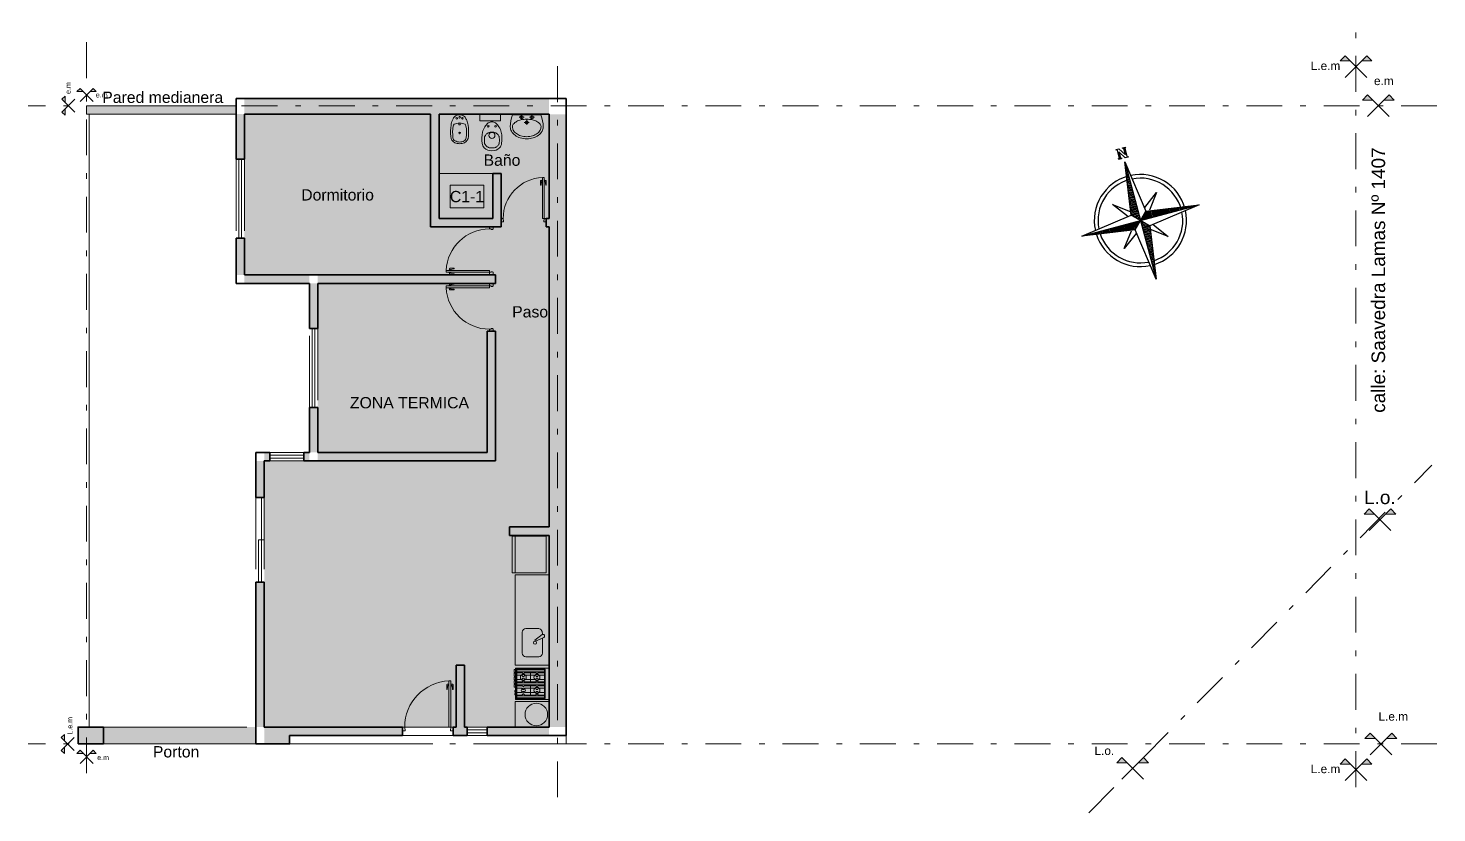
# Model space of a CAD drawing. Header units: millimetres. Extents: x 2761 to 3221, y 1635 to 1962.
# Drawn here: x 2890.66 to 2915.62, y 1872.56 to 1886.47 of the extents above; entities that cross this region are included whole.
import ezdxf
from ezdxf.enums import TextEntityAlignment as Align

# ---------------------------------------------------------------- set-up
doc = ezdxf.new("R2010")
doc.units = ezdxf.units.MM
for name, pattern in [('ACAD_ISO10W100', [18, 12, -3, 0, -3]), ('DASHDOT', [25.4, 12.7, -6.35, 0, -6.35]), ('DASHED', [19.05, 12.7, -6.35]), ('DASHED2', [9.525, 6.35, -3.175])]:
    doc.linetypes.add(name, pattern=pattern)
for name, color, linetype, lineweight in [('Aberturas', 239, 'Continuous', 18), ('Artefacctos', 249, 'Continuous', 20), ('Detalles', 3, 'Continuous', 15), ('Ejes', 3, 'DASHDOT', 13), ('Muros', 6, 'Continuous', 50), ('Muros de la envolvente térmica', 5, 'Continuous', 15), ('Proyecciones', 249, 'DASHED', 0), ('Textos', 3, 'Continuous', 9)]:
    doc.layers.add(name, color=color, linetype=linetype, lineweight=lineweight)
doc.layers.add('Ambientes Climatizados', color=7, linetype='Continuous', lineweight=15, true_color=0x9fc5e8)
doc.layers.add('Espacios No Habitables', color=7, linetype='Continuous', lineweight=15, true_color=0xb4a7d6)
doc.styles.add('ROMANS', font='romans', dxfattribs={"width": 0.8})
doc.styles.get("Standard").update_dxf_attribs({"font": 'arial.ttf'})

# ---------------------------------------------------------------- blocks, each defined once
blk = doc.blocks.new('*X5')
at = {"color": 0, "linetype": 'ByBlock'}
for p, q in [((-217.53, 160.5), (-217.53, 160.5)), ((-217.52, 160.498), (-217.52, 160.5)), ((-217.51, 160.497), (-217.51, 160.5)), ((-217.5, 160.496), (-217.5, 160.5)), ((-217.49, 160.494), (-217.49, 160.5)), ((-217.48, 160.493), (-217.48, 160.5)), ((-217.47, 160.491), (-217.47, 160.5)), ((-217.46, 160.49), (-217.46, 160.5)), ((-217.45, 160.488), (-217.45, 160.5)), ((-217.44, 160.487), (-217.44, 160.5)), ((-217.43, 160.486), (-217.43, 160.5)), ((-217.42, 160.484), (-217.42, 160.5)), ((-217.41, 160.483), (-217.41, 160.5)), ((-217.4, 160.481), (-217.4, 160.5)), ((-217.39, 160.48), (-217.39, 160.5)), ((-217.38, 160.478), (-217.38, 160.5)), ((-217.37, 160.477), (-217.37, 160.5)), ((-217.36, 160.476), (-217.36, 160.5)), ((-217.35, 160.474), (-217.35, 160.5)), ((-217.34, 160.473), (-217.34, 160.5)), ((-217.33, 160.471), (-217.33, 160.5)), ((-217.32, 160.47), (-217.32, 160.5)), ((-217.31, 160.468), (-217.31, 160.5)), ((-217.3, 160.467), (-217.3, 160.5)), ((-217.29, 160.466), (-217.29, 160.5)), ((-217.28, 160.464), (-217.28, 160.5)), ((-217.27, 160.463), (-217.27, 160.5)), ((-217.26, 160.461), (-217.26, 160.5)), ((-217.25, 160.46), (-217.25, 160.5)), ((-217.24, 160.458), (-217.24, 160.5)), ((-217.23, 160.457), (-217.23, 160.5)), ((-217.22, 160.456), (-217.22, 160.5)), ((-217.21, 160.454), (-217.21, 160.5)), ((-217.2, 160.453), (-217.2, 160.5)), ((-217.19, 160.451), (-217.19, 160.5)), ((-217.18, 160.45), (-217.18, 160.5)), ((-217.17, 160.448), (-217.17, 160.5)), ((-217.16, 160.447), (-217.16, 160.5)), ((-217.15, 160.446), (-217.15, 160.5)), ((-217.14, 160.444), (-217.14, 160.5)), ((-217.13, 160.443), (-217.13, 160.5)), ((-217.12, 160.441), (-217.12, 160.5)), ((-217.11, 160.44), (-217.11, 160.5)), ((-217.1, 160.438), (-217.1, 160.5)), ((-217.09, 160.441), (-217.09, 160.5)), ((-217.08, 160.451), (-217.08, 160.5)), ((-217.07, 160.461), (-217.07, 160.5)), ((-217.06, 160.471), (-217.06, 160.5)), ((-217.05, 160.481), (-217.05, 160.5)), ((-217.04, 160.491), (-217.04, 160.5))]:
    blk.add_line(p, q, dxfattribs=at)
blk = doc.blocks.new('Sbpln014')
at = {"color": 0, "linetype": 'ByBlock'}
for p, q in [((-0.156, 0.156), (0, 1.25)), ((0, 1.25), (0.156, 0.156)), ((0, 1.25), (0, 0)), ((-0.234, 0.156), (-0.469, 0.469)), ((-0.469, 0.469), (-0.156, 0.234)), ((0.156, 0.234), (0.469, 0.469)), ((0.469, 0.469), (0.234, 0.156)), ((-1.25, 0), (-0.156, 0.156)), ((-0.156, -0.156), (-1.25, 0)), ((0, 0), (-1.25, 0)), ((-0.156, 0.156), (0, 0)), ((-0.156, -0.156), (0, 0)), ((0, 0), (0.156, 0.156)), ((0, 0), (0.156, -0.156)), ((0, 0), (0, -1.25)), ((1.25, 0), (0, 0)), ((0.156, 0.156), (1.25, 0)), ((-0.469, -0.469), (-0.234, -0.156)), ((-0.156, -0.234), (-0.469, -0.469)), ((0, -1.25), (-0.156, -0.156)), ((0.156, -0.156), (0, -1.25)), ((1.25, 0), (0.156, -0.156)), ((0.469, -0.469), (0.156, -0.234)), ((0.234, -0.156), (0.469, -0.469))]:
    blk.add_line(p, q, dxfattribs=at)
blk.add_lwpolyline([(1.348, 0.064), (1.348, 0.044), (1.328, 0.044), (1.328, 0.103), (1.348, 0.103), (1.348, 0.083), (1.523, 0.083), (1.523, 0.103), (1.543, 0.103), (1.543, 0.044), (1.387, -0.053), (1.523, -0.053), (1.523, -0.034), (1.543, -0.034), (1.543, -0.092), (1.523, -0.092), (1.523, -0.073), (1.348, -0.073), (1.348, -0.092), (1.328, -0.092), (1.328, -0.034), (1.484, 0.064), (1.348, 0.064)], dxfattribs=at)
for radius, start, end in [(0.95, 92.5891, 177.4109), (0.873, 93.5464, 176.4536), (0.95, 0, 87.4109), (0.873, 0, 86.4536), (0.95, 182.5891, 267.4109), (0.873, 183.5464, 266.4536), (0.95, 270, 357.4109), (0.873, 270, 356.4536)]:
    blk.add_arc((0, 0), radius, start, end, dxfattribs=at)
for p, xscale, yscale, zscale, rotation in [((-401.25, -542.578), 2.499999999999996, 2.499999999999996, 2.499999999999996, 270), ((-542.578, 401.25), 2.5, 2.5, 2.5, 180), ((401.25, 542.578), 2.5, 2.5, 2.5, 90)]:
    blk.add_blockref('*X5', p, dxfattribs=dict(at, xscale=xscale, yscale=yscale, zscale=zscale, rotation=rotation))
at = {"color": 0, "linetype": 'ByBlock', "xscale": 2.5, "yscale": 2.5, "zscale": 2.5}
blk.add_blockref('*X5', (542.578, -401.25), dxfattribs=at)
blk = doc.blocks.new('Bidet')
at = {"color": 0, "linetype": 'ByBlock'}
blk.add_lwpolyline([(0.097, 0.628, -0.262722), (0.176, 0.5, -0.061431), (0.171, 0.274, -0.073837), (0.143, 0.178, -0.02136), (0.11, 0.116, -0.217458), (0.046, 0.075, -0.067695), (0, 0.071, -0.067639), (-0.045, 0.075, -0.190009), (-0.109, 0.116, -0.02136), (-0.143, 0.178, -0.069685), (-0.171, 0.274, -0.061431), (-0.176, 0.5, -0.262722), (-0.097, 0.628, -0.09682), (0, 0.645, -0.096471), (0.097, 0.628)], format="xyb", close=True, dxfattribs=at)
for points in [[(-0.127, 0.29, -0.084724), (-0.132, 0.53, -0.252864), (-0.091, 0.589, -0.103412), (0, 0.612, -0.103412)], [(0.127, 0.29, 0.084724), (0.132, 0.53, 0.252864), (0.091, 0.589, 0.103412), (0.001, 0.612, 0.103412)], [(0, 0.231, -0.087783), (-0.109, 0.258, -0.148188), (-0.127, 0.29, -0.09678)], [(0.001, 0.231, 0.087783), (0.109, 0.258, 0.148188), (0.127, 0.29, 0.09678)]]:
    blk.add_lwpolyline(points, format="xyb", dxfattribs=at)
for centre, radius in [((0, 0.431), 0.0166), ((-0.056, 0.137), 0.0166), ((0, 0.253), 0.0171), ((0, 0.116), 0.0166), ((0.056, 0.137), 0.0166)]:
    blk.add_circle(centre, radius, dxfattribs=at)
blk = doc.blocks.new('Inodoro')
at = {"color": 0, "linetype": 'ByBlock'}
blk.add_lwpolyline([(0, 0.585, 0.193023), (-0.137, 0.535, 0.145572), (-0.172, 0.456, 0.077711), (-0.165, 0.255, 0.087544), (-0.125, 0.161, 0.055228), (-0.065, 0.091, 0.090627), (0, 0.072, 0.091051), (0.065, 0.091, 0.055228), (0.126, 0.161, 0.087544), (0.165, 0.255, 0.077711), (0.172, 0.456, 0.145572), (0.137, 0.535, 0.193023), (0, 0.585, 61.25604)], format="xyb", close=True, dxfattribs=at)
for points in [[(-0.015, 0.536), (-0.033, 0.535, 0.028747), (-0.061, 0.527, 0.052421), (-0.075, 0.521, 0.050041), (-0.092, 0.508, 0.040538), (-0.109, 0.49, 0.036304), (-0.125, 0.468, 0.08346), (-0.129, 0.457, 0.024812), (-0.13, 0.446, 0.009631), (-0.132, 0.42, 0.014344), (-0.133, 0.411, 0.009208), (-0.132, 0.396)], [(0.015, 0.536), (0.033, 0.535, -0.028747), (0.061, 0.527, -0.052421), (0.075, 0.521, -0.050041), (0.092, 0.508, -0.040538), (0.109, 0.49, -0.036304), (0.124, 0.468, -0.08346), (0.129, 0.457, -0.024812), (0.13, 0.446, -0.009631), (0.132, 0.42, -0.014344), (0.132, 0.411, -0.009208), (0.132, 0.396)], [(-0.015, 0.256), (-0.033, 0.258, -0.028747), (-0.061, 0.265, -0.052421), (-0.075, 0.272, -0.050041), (-0.092, 0.284, -0.040538), (-0.109, 0.303, -0.036304), (-0.125, 0.325, -0.08346), (-0.129, 0.336, -0.024812), (-0.13, 0.346, -0.009631), (-0.132, 0.373, -0.014344), (-0.133, 0.382, -0.009208), (-0.132, 0.396)], [(0.015, 0.256), (0.033, 0.258, 0.028747), (0.061, 0.265, 0.052421), (0.075, 0.272, 0.050041), (0.092, 0.284, 0.040538), (0.109, 0.303, 0.036304), (0.124, 0.325, 0.08346), (0.129, 0.336, 0.024812), (0.13, 0.346, 0.009631), (0.132, 0.373, 0.014344), (0.132, 0.382, 0.009208), (0.132, 0.396)]]:
    blk.add_lwpolyline(points, format="xyb", dxfattribs=at)
for points in [[(-0.015, 0.536), (0, 0.536)], [(0.015, 0.536), (0, 0.536)], [(-0.015, 0.256), (0, 0.256)], [(0.015, 0.256), (0, 0.256)]]:
    blk.add_lwpolyline(points, dxfattribs=at)
for centre, radius in [((0, 0.314), 0.0535), ((-0.064, 0.152), 0.0141), ((0.064, 0.152), 0.0141)]:
    blk.add_circle(centre, radius, dxfattribs=at)
at = {"color": 0, "linetype": 'ByBlock', "style": 'ROMANS', "flags": 1}
blk.add_attdef('NOMENCLATURA', text='', height=0.08, dxfattribs=at).set_placement((0.017, 0.438), align=Align.MIDDLE)
blk = doc.blocks.new('Lav1')
at = {"color": 0, "linetype": 'ByBlock'}
for p, q in [((-0.098, 0.005), (-0.098, -0.092)), ((0.098, 0.005), (0.098, -0.092)), ((-0.146, -0.044), (-0.049, -0.044)), ((-0.048, -0.14), (0.048, -0.14)), ((0, -0.092), (0, -0.189)), ((0.049, -0.044), (0.146, -0.044))]:
    blk.add_line(p, q, dxfattribs=at)
for points in [[(0.268, 0, -0.093113), (0.31, -0.225, -0.130379), (0.288, -0.307, -0.106492), (0.219, -0.384, -0.084146), (0.123, -0.432, -0.073141), (0, -0.45, -0.073141), (-0.123, -0.432, -0.084146), (-0.219, -0.384, -0.106492), (-0.288, -0.307, -0.130379), (-0.31, -0.225, -0.093113), (-0.268, 0)], [(-0.27, -0.225, -0.165741), (-0.253, -0.175, -0.105633), (-0.191, -0.122, -0.068595), (-0.109, -0.092, -0.054776), (0, -0.08, -0.054776), (0.109, -0.092, -0.068595), (0.191, -0.122, -0.105633), (0.253, -0.175, -0.165741), (0.27, -0.225, -0.130379), (0.253, -0.287, -0.106492), (0.196, -0.352, -0.084146), (0.111, -0.394, -0.073141), (0, -0.41, -0.073141), (-0.111, -0.394, -0.084146), (-0.196, -0.352, -0.106492), (-0.253, -0.287, -0.130379)]]:
    blk.add_lwpolyline(points, format="xyb", close=True, dxfattribs=at)
for centre, radius in [((-0.098, -0.044), 0.03), ((0, -0.14), 0.028), ((0, -0.14), 0.014), ((0.098, -0.044), 0.03)]:
    blk.add_circle(centre, radius, dxfattribs=at)
blk = doc.blocks.new('P82i')
at = {"color": 0, "linetype": 'ByBlock'}
for points in [[(0.036, 0.828), (0.011, 0.828, 0.414214), (0.001, 0.818), (0.001, 0.738), (0.011, 0.738), (0.021, 0.808), (0.036, 0.808)], [(0.081, 0.828), (0.106, 0.828, -0.414214), (0.116, 0.818), (0.116, 0.738), (0.106, 0.738), (0.096, 0.808), (0.081, 0.808)]]:
    blk.add_lwpolyline(points, format="xyb", dxfattribs=at)
for points in [[(0.041, 0.798), (0.036, 0.798), (0.036, 0.838), (0.041, 0.838)], [(0.076, 0.838), (0.081, 0.838), (0.081, 0.798), (0.076, 0.798)]]:
    blk.add_lwpolyline(points, dxfattribs=at)
for points in [[(0.076, 0.89), (0.041, 0.89), (0.041, 0.07), (0.076, 0.07)], [(0, 0.07), (0.041, 0.07), (0.041, 0.035), (0.051, 0.035), (0.051, 0.01), (0.041, 0), (0, 0)], [(0.9, 0), (0.861, 0), (0.851, 0.01), (0.851, 0.035), (0.861, 0.035), (0.861, 0.07), (0.9, 0.07)]]:
    blk.add_lwpolyline(points, close=True, dxfattribs=at)
blk.add_arc((0.041, 0.07), 0.82, 360, 87.5537, dxfattribs=at)

msp = doc.modelspace()

# ---------------------------------------------------------------- hatches: boundary and pattern name
at = {"layer": 'Ambientes Climatizados', "lineweight": 20, "transparency": 33554559}
h = msp.add_hatch(color=256, dxfattribs=at)
h.dxf.hatch_style = 1
h.paths.add_polyline_path([(2899.89, 1884.948), (2894.49, 1884.948), (2894.49, 1882.098), (2895.79, 1882.098), (2895.79, 1878.798), (2894.84, 1878.798), (2894.84, 1874.078), (2899.89, 1874.078)])
at = {"layer": 'Espacios No Habitables', "transparency": 33554559}
h = msp.add_hatch(color=256, dxfattribs=at)
h.dxf.hatch_style = 1
h.paths.add_polyline_path([(2894.69, 1874.078), (2891.991, 1874.079), (2891.99, 1874.079), (2891.99, 1873.78), (2894.69, 1873.779)])
h.paths.add_polyline_path([(2894.34, 1885.099), (2891.69, 1885.099), (2891.69, 1884.949), (2894.34, 1884.949)])
h.paths.add_polyline_path([(2891.99, 1874.079), (2891.69, 1874.079), (2891.69, 1873.779), (2891.99, 1873.779)])
h.paths.add_polyline_path([(2891.69, 1874.079), (2891.54, 1874.079), (2891.54, 1873.779), (2891.69, 1873.779)])
at = {"layer": 'Muros de la envolvente térmica', "lineweight": 20}
h = msp.add_hatch(color=256, dxfattribs=at)
h.dxf.hatch_style = 1
h.paths.add_polyline_path([(2894.49, 1884.948), (2894.34, 1884.949), (2894.34, 1884.148), (2894.49, 1884.148)])
h.paths.add_polyline_path([(2899.89, 1885.228), (2894.49, 1885.228), (2894.49, 1884.948), (2897.79, 1884.948), (2897.94, 1884.948), (2899.89, 1884.948)])
h.paths.add_polyline_path([(2900.19, 1884.948), (2899.89, 1884.948), (2899.89, 1883.098), (2899.89, 1882.948), (2899.89, 1877.628), (2899.89, 1877.478), (2899.89, 1874.078), (2900.19, 1874.078)])
h.paths.add_polyline_path([(2899.89, 1874.078), (2898.79, 1874.078), (2898.79, 1873.928), (2899.89, 1873.928)])
h.paths.add_polyline_path([(2898.44, 1874.078), (2898.39, 1874.078), (2898.24, 1874.078), (2898.19, 1874.078), (2898.19, 1873.928), (2898.44, 1873.928)])
h.paths.add_polyline_path([(2897.291, 1874.078), (2894.84, 1874.078), (2894.84, 1873.779), (2895.29, 1873.779), (2895.29, 1873.928), (2897.291, 1873.928)])
h.paths.add_polyline_path([(2894.84, 1876.648), (2894.69, 1876.648), (2894.69, 1874.078), (2894.84, 1874.078)])
h.paths.add_polyline_path([(2894.84, 1878.798), (2894.69, 1878.798), (2894.69, 1878.148), (2894.84, 1878.148)])
h.paths.add_polyline_path([(2894.94, 1878.948), (2894.84, 1878.948), (2894.84, 1878.798), (2894.94, 1878.798)])
h.paths.add_polyline_path([(2895.64, 1878.948), (2895.54, 1878.948), (2895.54, 1878.798), (2895.64, 1878.798)])
h.paths.add_polyline_path([(2895.79, 1879.748), (2895.64, 1879.748), (2895.64, 1878.948), (2895.79, 1878.948)])
h.paths.add_polyline_path([(2895.79, 1881.948), (2895.64, 1881.948), (2895.64, 1881.148), (2895.79, 1881.148)])
h.paths.add_polyline_path([(2895.64, 1882.098), (2894.49, 1882.098), (2894.49, 1881.948), (2895.64, 1881.948)])
h.paths.add_polyline_path([(2894.49, 1882.748), (2894.34, 1882.748), (2894.34, 1882.098), (2894.49, 1882.098)])
at = {"layer": 'Textos', "true_color": 0xc7c8ca}
h = msp.add_hatch(color=9, dxfattribs=at)
h.paths.add_polyline_path([(2913.998, 1885.983), (2913.908, 1885.892), (2914.089, 1885.892)])
h.paths.add_polyline_path([(2914.381, 1885.983), (2914.29, 1885.892), (2914.471, 1885.892)])
h = msp.add_hatch(color=9, dxfattribs=at)
h.paths.add_polyline_path([(2891.575, 1885.404), (2891.521, 1885.348), (2891.63, 1885.348)])
h.paths.add_polyline_path([(2891.806, 1885.404), (2891.751, 1885.348), (2891.859, 1885.348)])
h = msp.add_hatch(color=9, dxfattribs=at)
h.paths.add_polyline_path([(2891.255, 1884.984), (2891.31, 1884.93), (2891.31, 1885.039)])
h.paths.add_polyline_path([(2891.255, 1885.214), (2891.31, 1885.159), (2891.31, 1885.267)])
h = msp.add_hatch(color=9, dxfattribs=at)
h.paths.add_polyline_path([(2914.394, 1885.291), (2914.304, 1885.199), (2914.486, 1885.199)])
h.paths.add_polyline_path([(2914.778, 1885.291), (2914.686, 1885.199), (2914.867, 1885.199)])
at = {"layer": 'Textos', "lineweight": 18, "true_color": 0xc7c8ca}
h = msp.add_hatch(color=9, dxfattribs=at)
h.paths.add_polyline_path([(2914.426, 1877.946), (2914.336, 1877.854), (2914.518, 1877.854)])
h.paths.add_polyline_path([(2914.81, 1877.946), (2914.718, 1877.854), (2914.9, 1877.854)])
at = {"layer": 'Textos', "true_color": 0xc7c8ca}
h = msp.add_hatch(color=9, dxfattribs=at)
h.paths.add_polyline_path([(2891.243, 1873.664), (2891.299, 1873.61), (2891.299, 1873.719)])
h.paths.add_polyline_path([(2891.243, 1873.894), (2891.299, 1873.839), (2891.299, 1873.947)])
h = msp.add_hatch(color=9, dxfattribs=at)
h.paths.add_polyline_path([(2914.44, 1873.97), (2914.35, 1873.878), (2914.532, 1873.878)])
h.paths.add_polyline_path([(2914.824, 1873.97), (2914.732, 1873.878), (2914.913, 1873.878)])
h = msp.add_hatch(color=9, dxfattribs=at)
h.paths.add_polyline_path([(2891.575, 1873.666), (2891.521, 1873.611), (2891.63, 1873.611)])
h.paths.add_polyline_path([(2891.806, 1873.666), (2891.751, 1873.611), (2891.859, 1873.611)])
h = msp.add_hatch(color=9, dxfattribs=at)
h.paths.add_polyline_path([(2910.041, 1873.538), (2909.951, 1873.446), (2910.133, 1873.446)])
h.paths.add_polyline_path([(2910.425, 1873.538), (2910.333, 1873.446), (2910.514, 1873.446)])
h = msp.add_hatch(color=9, dxfattribs=at)
h.paths.add_polyline_path([(2913.998, 1873.514), (2913.908, 1873.422), (2914.089, 1873.422)])
h.paths.add_polyline_path([(2914.381, 1873.514), (2914.29, 1873.422), (2914.471, 1873.422)])

# ---------------------------------------------------------------- linework, layer by layer
at = {"layer": 'Aberturas', "color": 9, "true_color": 0xc7c8ca}
for p, q in [((2894.39, 1884.148), (2894.39, 1882.748)), ((2894.44, 1884.148), (2894.44, 1882.748)), ((2895.69, 1881.148), (2895.69, 1879.748)), ((2895.74, 1881.148), (2895.74, 1879.748)), ((2895.54, 1878.898), (2894.94, 1878.898)), ((2895.54, 1878.848), (2894.94, 1878.848)), ((2894.79, 1878.148), (2894.79, 1876.648)), ((2894.84, 1878.148), (2894.84, 1877.398)), ((2894.74, 1877.398), (2894.74, 1876.648)), ((2894.84, 1877.398), (2894.74, 1877.398)), ((2898.79, 1874.028), (2898.44, 1874.028)), ((2898.79, 1873.978), (2898.44, 1873.978))]:
    msp.add_line(p, q, dxfattribs=at)
at = {"layer": 'Artefacctos', "color": 9, "lineweight": 20, "true_color": 0xc7c8ca}
for p, q in [((2898.89, 1883.898), (2897.94, 1883.898)), ((2899.29, 1876.812), (2899.29, 1877.462)), ((2899.29, 1876.778), (2899.29, 1875.177)), ((2899.89, 1876.778), (2899.29, 1876.778)), ((2899.29, 1875.177), (2899.89, 1875.177)), ((2899.317, 1875.056), (2899.805, 1875.056)), ((2899.317, 1874.865), (2899.805, 1874.865)), ((2899.561, 1875.056), (2899.561, 1874.865)), ((2899.317, 1874.825), (2899.805, 1874.825)), ((2899.317, 1874.634), (2899.805, 1874.634)), ((2899.561, 1874.634), (2899.561, 1874.825)), ((2899.89, 1874.532), (2899.29, 1874.532)), ((2899.29, 1874.532), (2899.29, 1874.078))]:
    msp.add_line(p, q, dxfattribs=at)
for points in [[(2898.66, 1884.948), (2899.027, 1884.948), (2899.027, 1884.832), (2898.66, 1884.832)], [(2899.235, 1877.462), (2899.835, 1877.462), (2899.835, 1876.812), (2899.235, 1876.812)], [(2899.291, 1874.565), (2899.883, 1874.565), (2899.883, 1875.125), (2899.291, 1875.125)], [(2899.305, 1874.585), (2899.305, 1875.105), (2899.818, 1875.105), (2899.818, 1874.585)], [(2899.317, 1874.597), (2899.317, 1875.093), (2899.805, 1875.093), (2899.805, 1874.597)]]:
    msp.add_lwpolyline(points, close=True, dxfattribs=at)
for points in [[(2899.77, 1875.721), (2899.77, 1875.745, 0.414412), (2899.69, 1875.827), (2899.479, 1875.827, 0.414214), (2899.414, 1875.762), (2899.414, 1875.389, 0.414214), (2899.479, 1875.325), (2899.705, 1875.325, 0.414214), (2899.77, 1875.389), (2899.77, 1875.656)], [(2899.805, 1875.043), (2899.694, 1875.043, 0.199), (2899.693, 1875.042), (2899.676, 1875.025, -0.414411), (2899.672, 1875.025), (2899.655, 1875.042, 0.199), (2899.654, 1875.043), (2899.453, 1875.043, 0.199), (2899.451, 1875.042), (2899.434, 1875.025, -0.414411), (2899.431, 1875.025), (2899.414, 1875.042, 0.199), (2899.412, 1875.043), (2899.317, 1875.043)], [(2899.805, 1874.878), (2899.694, 1874.878, -0.199), (2899.693, 1874.879), (2899.676, 1874.896, 0.414411), (2899.672, 1874.896), (2899.655, 1874.879, -0.199), (2899.654, 1874.878), (2899.453, 1874.878, -0.199), (2899.451, 1874.879), (2899.434, 1874.896, 0.414411), (2899.431, 1874.896), (2899.414, 1874.879, -0.199), (2899.412, 1874.878), (2899.317, 1874.878)], [(2899.805, 1874.812), (2899.694, 1874.812, 0.199), (2899.693, 1874.811), (2899.676, 1874.795, -0.414411), (2899.672, 1874.795), (2899.655, 1874.811, 0.199), (2899.654, 1874.812), (2899.453, 1874.812, 0.199), (2899.451, 1874.811), (2899.434, 1874.795, -0.414411), (2899.431, 1874.795), (2899.414, 1874.811, 0.199), (2899.412, 1874.812), (2899.317, 1874.812)], [(2899.805, 1874.647), (2899.694, 1874.647, -0.199), (2899.693, 1874.648), (2899.676, 1874.665, 0.414411), (2899.672, 1874.665), (2899.655, 1874.648, -0.199), (2899.654, 1874.647), (2899.453, 1874.647, -0.199), (2899.451, 1874.648), (2899.434, 1874.665, 0.414411), (2899.431, 1874.665), (2899.414, 1874.648, -0.199), (2899.412, 1874.647), (2899.317, 1874.647)]]:
    msp.add_lwpolyline(points, format="xyb", dxfattribs=at)
msp.add_lwpolyline([(2899.647, 1875.603), (2899.794, 1875.666, 1.03918), (2899.764, 1875.718), (2899.637, 1875.622)], format="xyb", close=True, dxfattribs=at)
for points in [[(2899.291, 1875.047), (2899.272, 1875.047), (2899.272, 1875.097), (2899.291, 1875.097)], [(2899.291, 1874.982), (2899.272, 1874.982), (2899.272, 1875.032), (2899.291, 1875.032)], [(2899.291, 1874.916), (2899.272, 1874.916), (2899.272, 1874.966), (2899.291, 1874.966)], [(2899.291, 1874.851), (2899.272, 1874.851), (2899.272, 1874.901), (2899.291, 1874.901)], [(2899.291, 1874.786), (2899.272, 1874.786), (2899.272, 1874.836), (2899.291, 1874.836)], [(2899.317, 1874.997), (2899.406, 1874.997), (2899.425, 1874.978), (2899.44, 1874.978), (2899.459, 1874.997), (2899.648, 1874.997), (2899.667, 1874.978), (2899.681, 1874.978), (2899.7, 1874.997), (2899.805, 1874.997)], [(2899.317, 1874.924), (2899.406, 1874.924), (2899.425, 1874.943), (2899.44, 1874.943), (2899.459, 1874.924), (2899.648, 1874.924), (2899.667, 1874.943), (2899.681, 1874.943), (2899.7, 1874.924), (2899.805, 1874.924)], [(2899.291, 1874.7), (2899.284, 1874.7), (2899.284, 1874.727), (2899.291, 1874.727)], [(2899.291, 1874.65), (2899.284, 1874.65), (2899.284, 1874.676), (2899.291, 1874.676)], [(2899.317, 1874.766), (2899.406, 1874.766), (2899.425, 1874.747), (2899.44, 1874.747), (2899.459, 1874.766), (2899.648, 1874.766), (2899.667, 1874.747), (2899.681, 1874.747), (2899.7, 1874.766), (2899.805, 1874.766)], [(2899.317, 1874.693), (2899.406, 1874.693), (2899.425, 1874.712), (2899.44, 1874.712), (2899.459, 1874.693), (2899.648, 1874.693), (2899.667, 1874.712), (2899.681, 1874.712), (2899.7, 1874.693), (2899.805, 1874.693)]]:
    msp.add_lwpolyline(points, dxfattribs=at)
for centre, radius in [((2899.64, 1875.574), 0.027), ((2899.433, 1874.961), 0.0525), ((2899.674, 1874.961), 0.0525), ((2899.433, 1874.73), 0.0367), ((2899.674, 1874.73), 0.0525), ((2899.663, 1874.302), 0.2)]:
    msp.add_circle(centre, radius, dxfattribs=at)
at = {"layer": 'Detalles', "color": 9, "lineweight": 20, "true_color": 0xc7c8ca}
msp.add_line((2891.74, 1884.949), (2891.74, 1874.079), dxfattribs=at)
at = {"layer": 'Ejes', "color": 9, "ltscale": 0.05, "true_color": 0xc7c8ca}
for p, q in [((2914.19, 1873.015), (2914.19, 1886.474)), ((2891.69, 1886.224), (2891.69, 1873.015)), ((2900.04, 1885.798), (2900.04, 1872.701)), ((2915.624, 1885.099), (2890.656, 1885.099)), ((2909.455, 1872.557), (2915.535, 1878.724)), ((2915.624, 1873.779), (2890.656, 1873.779))]:
    msp.add_line(p, q, dxfattribs=at)
at = {"layer": 'Muros', "color": 9, "lineweight": 20, "true_color": 0xc7c8ca}
for p, q in [((2894.34, 1885.099), (2891.69, 1885.099)), ((2891.69, 1885.099), (2891.69, 1884.949)), ((2894.34, 1884.949), (2891.69, 1884.949))]:
    msp.add_line(p, q, dxfattribs=at)
at = {"layer": 'Muros', "color": 9, "lineweight": 35, "true_color": 0xc7c8ca}
for p, q in [((2900.19, 1885.228), (2894.34, 1885.228)), ((2894.34, 1885.228), (2894.34, 1884.148)), ((2900.19, 1885.228), (2900.19, 1873.928)), ((2897.79, 1884.948), (2894.49, 1884.948)), ((2894.49, 1884.148), (2894.49, 1884.948)), ((2897.79, 1884.948), (2897.79, 1882.948)), ((2899.89, 1884.948), (2897.94, 1884.948)), ((2897.94, 1884.948), (2897.94, 1883.098)), ((2899.89, 1884.948), (2899.89, 1883.098)), ((2894.34, 1884.148), (2894.49, 1884.148)), ((2898.89, 1883.098), (2898.89, 1883.898)), ((2898.89, 1883.898), (2899.04, 1883.898)), ((2899.04, 1882.948), (2899.04, 1883.898)), ((2897.94, 1883.098), (2898.89, 1883.098)), ((2899.84, 1883.098), (2899.84, 1882.948)), ((2899.84, 1883.098), (2899.89, 1883.098)), ((2897.79, 1882.948), (2899.04, 1882.948)), ((2899.84, 1882.948), (2899.89, 1882.948)), ((2899.89, 1882.948), (2899.89, 1877.628)), ((2894.34, 1882.748), (2894.34, 1881.948)), ((2894.34, 1882.748), (2894.49, 1882.748)), ((2894.49, 1882.748), (2894.49, 1882.098)), ((2894.49, 1882.098), (2898.94, 1882.098)), ((2898.94, 1882.098), (2898.94, 1881.948)), ((2894.34, 1881.948), (2895.64, 1881.948)), ((2895.64, 1881.948), (2895.64, 1881.148)), ((2895.79, 1881.948), (2895.79, 1881.148)), ((2895.79, 1881.948), (2898.94, 1881.948)), ((2895.64, 1881.148), (2895.79, 1881.148)), ((2898.79, 1881.098), (2898.79, 1878.948)), ((2898.79, 1881.098), (2898.94, 1881.098)), ((2898.94, 1881.098), (2898.94, 1878.798)), ((2895.64, 1879.748), (2895.64, 1878.948)), ((2895.64, 1879.748), (2895.79, 1879.748)), ((2895.79, 1879.748), (2895.79, 1878.948)), ((2894.69, 1878.948), (2894.69, 1878.148)), ((2894.94, 1878.948), (2894.69, 1878.948)), ((2894.94, 1878.948), (2894.94, 1878.798)), ((2895.64, 1878.948), (2895.54, 1878.948)), ((2895.54, 1878.948), (2895.54, 1878.798)), ((2898.79, 1878.948), (2895.79, 1878.948)), ((2894.84, 1878.798), (2894.84, 1878.148)), ((2894.94, 1878.798), (2894.84, 1878.798)), ((2898.94, 1878.798), (2895.54, 1878.798)), ((2894.84, 1878.148), (2894.69, 1878.148)), ((2899.19, 1877.628), (2899.19, 1877.478)), ((2899.89, 1877.628), (2899.19, 1877.628)), ((2899.192, 1877.478), (2899.19, 1877.478)), ((2899.89, 1877.478), (2899.192, 1877.478)), ((2899.89, 1877.478), (2899.89, 1874.078)), ((2894.69, 1876.648), (2894.69, 1873.779)), ((2894.84, 1876.648), (2894.69, 1876.648)), ((2894.84, 1876.648), (2894.69, 1876.648)), ((2894.84, 1876.648), (2894.84, 1874.078)), ((2898.24, 1875.177), (2898.24, 1874.078)), ((2898.39, 1875.177), (2898.24, 1875.177)), ((2898.39, 1875.177), (2898.39, 1874.078)), ((2894.84, 1874.078), (2897.291, 1874.078)), ((2895.29, 1873.928), (2897.291, 1873.928)), ((2897.291, 1874.078), (2897.291, 1873.928)), ((2898.24, 1874.078), (2898.19, 1874.078)), ((2898.19, 1874.078), (2898.19, 1873.928)), ((2898.44, 1873.928), (2898.19, 1873.928)), ((2898.44, 1874.078), (2898.39, 1874.078)), ((2898.44, 1874.078), (2898.44, 1873.928)), ((2899.89, 1874.078), (2898.79, 1874.078)), ((2898.79, 1874.078), (2898.79, 1873.928)), ((2900.19, 1873.928), (2898.79, 1873.928))]:
    msp.add_line(p, q, dxfattribs=at)
for points in [[(2891.54, 1873.779), (2891.99, 1873.779), (2891.99, 1874.079), (2891.54, 1874.079), (2891.54, 1873.779)], [(2894.69, 1873.779), (2895.29, 1873.779), (2895.29, 1873.928)]]:
    msp.add_lwpolyline(points, dxfattribs=at)
at = {"layer": 'Muros de la envolvente térmica', "linetype": 'DASHED2', "lineweight": 20, "ltscale": 0.2}
for p, q in [((2894.34, 1884.148), (2894.34, 1882.748)), ((2894.49, 1884.148), (2894.49, 1882.748)), ((2895.64, 1879.748), (2895.64, 1881.148)), ((2895.79, 1881.148), (2895.79, 1879.748)), ((2895.54, 1878.948), (2894.94, 1878.948)), ((2894.94, 1878.798), (2895.54, 1878.798)), ((2894.69, 1878.148), (2894.69, 1876.648)), ((2894.84, 1878.148), (2894.84, 1876.648)), ((2897.291, 1874.078), (2898.19, 1874.078)), ((2898.19, 1873.928), (2897.291, 1873.928)), ((2898.79, 1874.078), (2898.44, 1874.078)), ((2898.79, 1873.928), (2898.44, 1873.928))]:
    msp.add_line(p, q, dxfattribs=at)
at = {"layer": 'Proyecciones', "color": 9, "ltscale": 0.2, "true_color": 0xc7c8ca}
for p, q in [((2891.991, 1874.079), (2894.69, 1874.078)), ((2900.19, 1873.928), (2900.19, 1873.779)), ((2891.99, 1873.78), (2894.69, 1873.779)), ((2895.29, 1873.779), (2900.19, 1873.779))]:
    msp.add_line(p, q, dxfattribs=at)
msp.add_lwpolyline([(2898.133, 1883.287), (2898.733, 1883.287), (2898.733, 1883.687), (2898.133, 1883.687)], close=True, dxfattribs=at)
at = {"layer": 'Textos', "color": 9, "true_color": 0xc7c8ca}
for p, q in [((2913.998, 1885.983), (2913.908, 1885.892)), ((2914.089, 1885.892), (2913.908, 1885.892)), ((2913.998, 1885.983), (2914.381, 1885.6)), ((2913.998, 1885.6), (2914.381, 1885.983)), ((2914.471, 1885.892), (2914.29, 1885.892)), ((2914.381, 1885.983), (2914.471, 1885.892)), ((2891.575, 1885.404), (2891.521, 1885.348)), ((2891.63, 1885.348), (2891.521, 1885.348)), ((2891.575, 1885.404), (2891.806, 1885.173)), ((2891.575, 1885.173), (2891.806, 1885.404)), ((2891.859, 1885.348), (2891.751, 1885.348)), ((2891.806, 1885.404), (2891.859, 1885.348)), ((2891.255, 1885.214), (2891.31, 1885.267)), ((2891.255, 1884.984), (2891.486, 1885.214)), ((2891.486, 1884.984), (2891.255, 1885.214)), ((2891.31, 1885.267), (2891.31, 1885.159)), ((2914.394, 1885.291), (2914.304, 1885.199)), ((2914.486, 1885.199), (2914.304, 1885.199)), ((2914.394, 1885.291), (2914.778, 1884.907)), ((2914.394, 1884.907), (2914.778, 1885.291)), ((2914.867, 1885.199), (2914.686, 1885.199)), ((2914.778, 1885.291), (2914.867, 1885.199)), ((2891.255, 1884.984), (2891.31, 1884.93)), ((2891.31, 1885.039), (2891.31, 1884.93)), ((2891.243, 1873.664), (2891.474, 1873.894)), ((2891.474, 1873.664), (2891.243, 1873.894)), ((2914.44, 1873.97), (2914.35, 1873.878)), ((2914.532, 1873.878), (2914.35, 1873.878)), ((2914.44, 1873.97), (2914.824, 1873.586)), ((2914.44, 1873.586), (2914.824, 1873.97)), ((2914.913, 1873.878), (2914.732, 1873.878)), ((2914.824, 1873.97), (2914.913, 1873.878)), ((2891.243, 1873.664), (2891.299, 1873.61)), ((2891.299, 1873.719), (2891.299, 1873.61)), ((2891.575, 1873.666), (2891.521, 1873.611)), ((2891.63, 1873.611), (2891.521, 1873.611)), ((2891.575, 1873.666), (2891.806, 1873.435)), ((2891.575, 1873.435), (2891.806, 1873.666)), ((2891.859, 1873.611), (2891.751, 1873.611)), ((2891.806, 1873.666), (2891.859, 1873.611)), ((2910.041, 1873.538), (2909.951, 1873.446)), ((2910.133, 1873.446), (2909.951, 1873.446)), ((2910.041, 1873.538), (2910.425, 1873.154)), ((2910.041, 1873.154), (2910.425, 1873.538)), ((2910.514, 1873.446), (2910.333, 1873.446)), ((2910.425, 1873.538), (2910.514, 1873.446)), ((2913.998, 1873.514), (2913.908, 1873.422)), ((2914.089, 1873.422), (2913.908, 1873.422)), ((2913.998, 1873.514), (2914.381, 1873.13)), ((2913.998, 1873.13), (2914.381, 1873.514)), ((2914.471, 1873.422), (2914.29, 1873.422)), ((2914.381, 1873.514), (2914.471, 1873.422))]:
    msp.add_line(p, q, dxfattribs=at)
at = {"layer": 'Textos', "color": 9, "linetype": 'ACAD_ISO10W100', "lineweight": 18, "true_color": 0xc7c8ca}
for p, q in [((2914.426, 1877.946), (2914.336, 1877.854)), ((2914.518, 1877.854), (2914.336, 1877.854)), ((2914.9, 1877.854), (2914.718, 1877.854)), ((2914.81, 1877.946), (2914.9, 1877.854)), ((2891.243, 1873.894), (2891.299, 1873.947)), ((2891.299, 1873.947), (2891.299, 1873.839))]:
    msp.add_line(p, q, dxfattribs=at)
at = {"layer": 'Textos', "color": 9, "linetype": 'ACAD_ISO10W100', "lineweight": 18, "ltscale": 0.16, "true_color": 0xc7c8ca}
for p, q in [((2914.426, 1877.946), (2914.81, 1877.562)), ((2914.426, 1877.562), (2914.81, 1877.946))]:
    msp.add_line(p, q, dxfattribs=at)

# ---------------------------------------------------------------- block references
at = {"color": 9, "ltscale": 0.7, "true_color": 0xc7c8ca, "xscale": 0.8605317641614497, "yscale": 0.8605317641614497, "zscale": 0.8605317641614497, "rotation": 105.0000000000084}
msp.add_blockref('Sbpln014', (2910.37, 1883.062), dxfattribs=at)
at = {"layer": 'Aberturas', "color": 9, "true_color": 0xc7c8ca}
for p, xscale, yscale, zscale in [((2899.84, 1883.036), -0.8888888888883331, 0.8888888888883331, 0.8888888888883331), ((2898.19, 1874.009), -0.9995740560282804, 0.9995740560282804, 0.9995740560282804)]:
    msp.add_blockref('P82i', p, dxfattribs=dict(at, xscale=xscale, yscale=yscale, zscale=zscale))
at = {"layer": 'Aberturas', "color": 9, "true_color": 0xc7c8ca, "yscale": 0.9359023321545754, "zscale": 0.9359023321545754}
for p, xscale, rotation in [((2898.898, 1882.106), 0.9359023321545754, 90.00000000000004), ((2898.898, 1881.941), -0.9359023321545754, 90)]:
    msp.add_blockref('P82i', p, dxfattribs=dict(at, xscale=xscale, rotation=rotation))
at = {"layer": 'Artefacctos', "color": 9, "lineweight": 20, "true_color": 0xc7c8ca, "xscale": 0.8868272600857379, "yscale": 0.8868272600857379, "zscale": 0.8868272600857379, "rotation": 180}
msp.add_blockref('Bidet', (2898.303, 1884.997), dxfattribs=at)
at = {"layer": 'Artefacctos', "color": 9, "lineweight": 20, "true_color": 0xc7c8ca, "xscale": -0.9392621563977172, "yscale": 0.9392621563977172, "zscale": 0.9392621563977172}
msp.add_blockref('Lav1', (2899.493, 1884.934), dxfattribs=at)
at = {"layer": 'Artefacctos', "color": 9, "lineweight": 20, "true_color": 0xc7c8ca, "rotation": 180}
msp.add_blockref('Inodoro', (2898.876, 1884.885), dxfattribs=at)

# ---------------------------------------------------------------- texts
at = {"layer": 'Textos', "color": 9, "lineweight": 20, "true_color": 0xc7c8ca}
for s, p in [('e.m', (2891.408, 1885.306)), ('L.e.m', (2891.44, 1873.943))]:
    msp.add_text(s, height=0.09, rotation=90, dxfattribs=at).set_placement(p)
for s, p in [('Pared medianera', (2893.041, 1885.148)), ('Porton', (2893.278, 1873.54))]:
    msp.add_text(s, height=0.2, dxfattribs=at).set_placement(p, align=Align.CENTER)
for s, height, p in [('e.m', 0.09, (2891.855, 1885.244)), ('Baño', 0.2, (2898.728, 1884.033)), ('Paso', 0.2, (2899.235, 1881.343)), ('e.m', 0.09, (2891.879, 1873.493))]:
    msp.add_text(s, height=height, dxfattribs=at).set_placement(p)
msp.add_text('Dormitorio', height=0.2, dxfattribs=at).set_placement((2896.14, 1883.521), align=Align.MIDDLE)
at = {"layer": 'Textos', "color": 18, "lineweight": 20, "true_color": 0x000000}
msp.add_text('C1-1', height=0.2, dxfattribs=at).set_placement((2898.433, 1883.487), align=Align.MIDDLE)
msp.add_text('ZONA TERMICA', height=0.2, dxfattribs=at).set_placement((2897.415, 1879.731), align=Align.CENTER)
at = {"layer": 'Textos', "color": 9, "true_color": 0xc7c8ca, "char_height": 0.15, "width": 2.1098, "attachment_point": 3}
for s, insert in [('{\\fArial|b0|i0|c0|p34;L.e.m}', (2913.913, 1885.881)), ('{\\fArial|b0|i0|c0|p34;e.m}', (2914.859, 1885.614)), ('{\\fArial|b0|i0|c0|p34;L.e.m}', (2915.114, 1874.342)), ('{\\fArial|b0|i0|c0|p34;L.o.}', (2909.906, 1873.733)), ('{\\fArial|b0|i0|c0|p34;L.e.m}', (2913.913, 1873.411))]:
    msp.add_mtext(s, dxfattribs=dict(at, insert=insert))
at = {"layer": 'Textos', "color": 9, "true_color": 0xc7c8ca, "insert": (2914.467, 1879.652), "char_height": 0.24, "width": 4.92052, "attachment_point": 1, "rotation": 90}
msp.add_mtext('{\\fArial|b0|i0|c0|p34;calle: Saavedra Lamas Nº 1407}', dxfattribs=at)
at = {"layer": 'Textos', "color": 9, "lineweight": 18, "true_color": 0xc7c8ca, "insert": (2914.894, 1878.273), "char_height": 0.24, "width": 1.51542, "attachment_point": 3}
msp.add_mtext('{\\fArial|b0|i0|c0|p34;L.o.}', dxfattribs=at)

doc.saveas('drawing.dxf')
